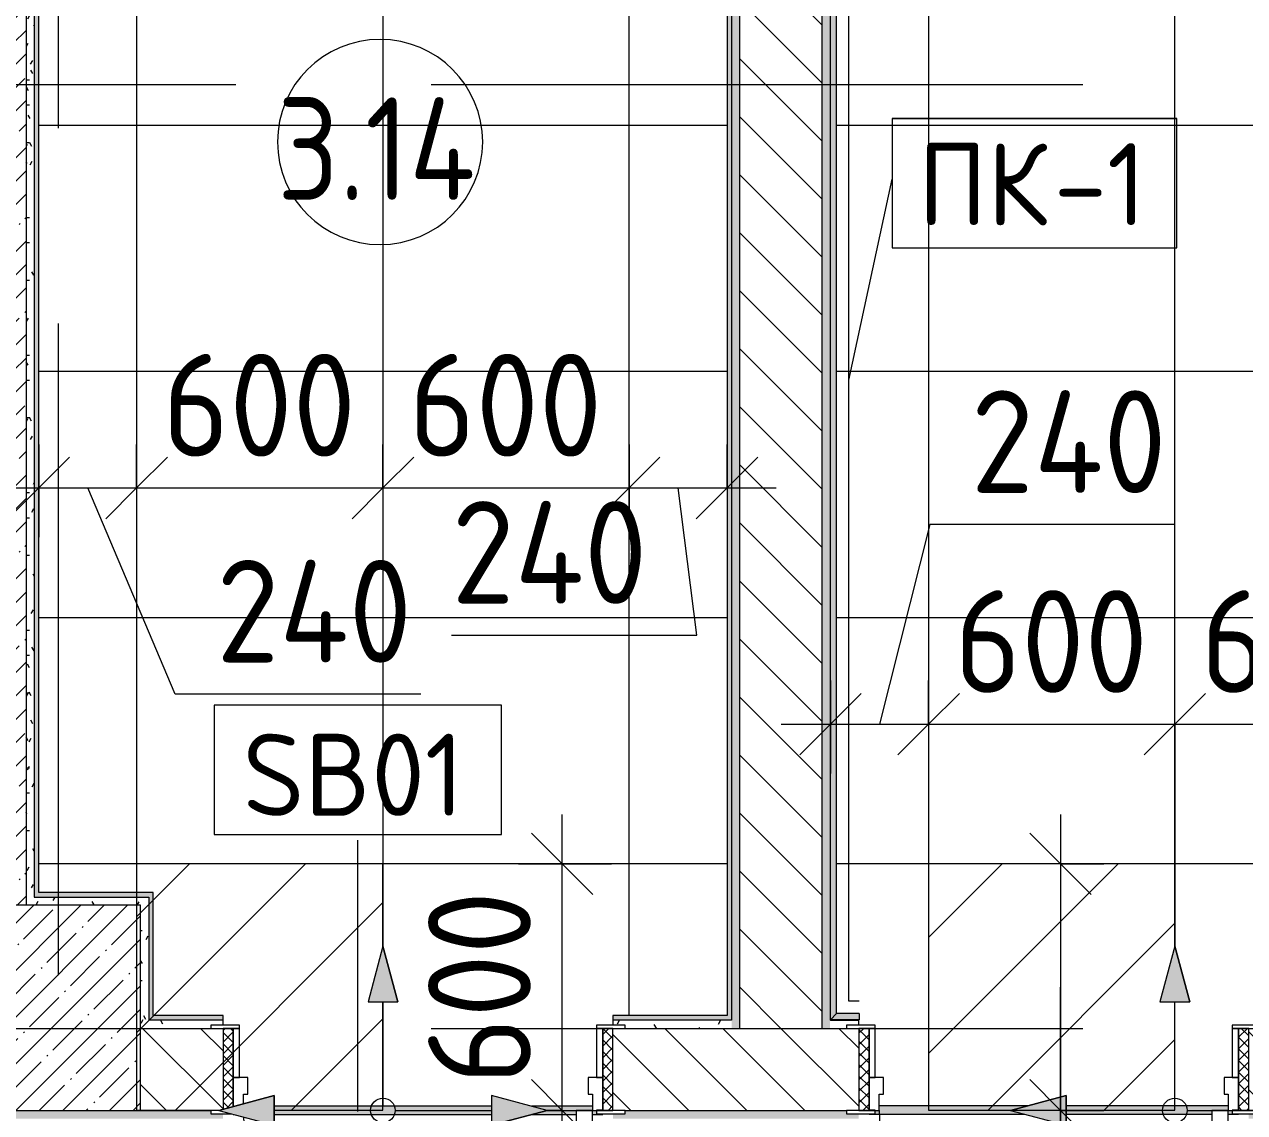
# Model space of a CAD drawing. Header units: millimetres. Extents: x -5368 to 196898, y -8553 to 29000.
# Drawn here: x 13927 to 16900, y 10895 to 13547 of the extents above; entities that cross this region are included whole.
import ezdxf

# ---------------------------------------------------------------- set-up
doc = ezdxf.new("R2010")
doc.units = ezdxf.units.MM
doc.linetypes.add('Осевая', pattern=[3175, 635, -476.25, 1587.5, -476.25])
for name, color, linetype, lineweight in [('A-ANNO-DIMS', 7, 'Continuous', 9), ('A-ANNO-DIMS-100', 7, 'Continuous', 9), ('A-AREA-IDEN', 7, 'Continuous', 9), ('A-DETL', 7, 'Continuous', 9), ('A-DETL-GENF', 7, 'Continuous', 9), ('A-DOOR', 7, 'Continuous', 9), ('A-DOOR-1', 7, 'Continuous', 13), ('A-DOOR-FRAM', 7, 'Continuous', 13), ('A-DOOR-FRAM-1', 7, 'Continuous', 9), ('A-FLOR-HRAL-IDEN', 7, 'Continuous', 9), ('A-FLOR-PATT', 7, 'Continuous', 9), ('A-GENM-IDEN', 7, 'Continuous', 9), ('A-WALL', 7, 'Continuous', 9), ('I-WALL', 7, 'Continuous', 9), ('S-COLS', 7, 'Continuous', 9), ('Ограждение', 7, 'Continuous', 9), ('Оси-2', 7, 'Осевая', 9), ('Поручни', 7, 'Continuous', 9)]:
    doc.layers.add(name, color=color, linetype=linetype, lineweight=lineweight)
for name, color, linetype, lineweight, true_color in [('A-DETL-GENF-2', 7, 'Continuous', 9, 0x004000), ('A-GENM-2', 7, 'Continuous', 9, 0x8000ff), ('A-WALL-1', 9, 'Continuous', 9, 0x808080), ('A-WALL-FNSH-1', 9, 'Continuous', 9, 0x808080), ('I-WALL-2', 9, 'Continuous', 9, 0x808080), ('S-COLS-1', 9, 'Continuous', 9, 0x808080)]:
    doc.layers.add(name, color=color, linetype=linetype, lineweight=lineweight, true_color=true_color)
doc.styles.add('GOST Common', font='GOST_Common.ttf', dxfattribs={"width": 0.9, "height": 250})
doc.styles.add('GOST Common_1', font='GOST_Common.ttf', dxfattribs={"height": 200})
doc.styles.add('ISOCPEUR', font='isocpeur.ttf', dxfattribs={"width": 0.9, "height": 250})
doc.dimstyles.new('ISO-2_5_0_9К_БОЛЬШОЙ_округление', dxfattribs={"dimscale": 304.8, "dimtxt": 248.995294, "dimasz": 0.492126, "dimexe": 0.393701, "dimexo": 0, "dimgap": 0, "dimtad": 1, "dimdec": 0, "dimrnd": 10, "dimzin": 0, "dimdsep": 46, "dimtxsty": 'ISOCPEUR', "dimblk1": 'OBLIQUE', "dimblk2": 'OBLIQUE', "dimsah": 1, "dimcen": 0.09, "dimdle": 0.393701, "dimazin": 0, "dimtfac": 1, "dimtdec": 4, "dimtix": 1, "dimtmove": 1, "dimatfit": 3, "dimfxl": 1, "dimtvp": 1, "dimtolj": 1, "dimtzin": 0, "dimarcsym": 2})
doc.dimstyles.new('ISO-2_5_0_9К_БОЛЬШОЙ_округление_1', dxfattribs={"dimscale": 304.8, "dimtxt": 248.995294, "dimasz": 0.492126, "dimexe": 0.393701, "dimexo": 0, "dimgap": 0, "dimtad": 1, "dimdec": 0, "dimrnd": 10, "dimzin": 0, "dimdsep": 46, "dimtxsty": 'ISOCPEUR', "dimblk1": 'OBLIQUE', "dimblk2": 'OBLIQUE', "dimsah": 1, "dimcen": 0.09, "dimdle": 0.393701, "dimazin": 0, "dimtfac": 1, "dimtdec": 4, "dimtix": 1, "dimtmove": 0, "dimatfit": 3, "dimfxl": 1, "dimtvp": 1, "dimtolj": 1, "dimtzin": 0, "dimarcsym": 2})
pattern_1 = [(135, (0, 0), (-70.71068, -70.71068), [])]
pattern_2 = [(135, (1826.41, 164.685), (-14.14214, -14.14214), []), (225, (1826.41, 164.685), (14.14214, -14.14214), [])]
pattern_3 = [(45, (-296.384, 164.685), (-14.1421, 14.1421), []), (135, (-296.384, 164.685), (-14.1421, -14.1421), [])]
pattern_4 = [(0, (0, 0), (121.92, 30.48), [10.058, -81.382, 10.058, -81.382, -487.68]), (0, (0, 0), (121.92, 30.48), [-182.88, 10.058, -172.822, 10.058, -81.382, -213.36]), (0, (0, 0), (121.92, 30.48), [-457.2, 10.058, -50.902, 10.058, -142.342]), (120, (45.72, 15.24), (-87.356454, 90.345817), [10.058, -81.382, 10.058, -81.382, -487.68]), (120, (45.72, 15.24), (-87.356454, 90.345817), [-182.88, 10.058, -172.822, 10.058, -81.382, -213.36]), (120, (45.72, 15.24), (-87.356454, 90.345817), [-457.2, 10.058, -50.902, 10.058, -142.342]), (240, (60.96, 76.2), (-34.563546, -120.825817), [10.058, -81.382, 10.058, -81.382, -487.68]), (240, (60.96, 76.2), (-34.563546, -120.825817), [-182.88, 10.058, -172.822, 10.058, -81.382, -213.36]), (240, (60.96, 76.2), (-34.563546, -120.825817), [-457.2, 10.058, -50.902, 10.058, -142.342])]
pattern_5 = [(45, (0, 0), (-141.4214, 141.4214), [])]

# ---------------------------------------------------------------- blocks, each defined once
blk = doc.blocks.new('110_Дверь_СКБ_1Ст_Внутренняя1 - Д-7_п__950x2100h_Туалет EW30-32897972-План раскладки напольных покрытий 3 этажа в осях 1-12')
at = {"layer": 'A-DOOR'}
h = blk.add_hatch(dxfattribs=at)
h.set_pattern_fill('FP_17', color=256, style=0, pattern_type=2)
h.set_pattern_definition(pattern_2)
h.paths.add_polyline_path([(487.5, 100), (462.5, 100), (462.5, -100), (487.5, -100)])
at = {"layer": 'A-DOOR-FRAM-1'}
h = blk.add_hatch(dxfattribs=at)
h.set_pattern_fill('FP_18', color=256, style=0, pattern_type=2)
h.set_pattern_definition(pattern_3)
h.paths.add_polyline_path([(-437.5, 100), (-462.5, 100), (-462.5, -100), (-437.5, -100)])
at = {"layer": 'A-DOOR'}
blk.add_arc((-412.5, 100), 850, 360, 90, dxfattribs=at)
at = {"layer": 'A-DOOR-1'}
for p, q in [((-412.5, 950), (-412.5, 100)), ((-372.5, 950), (-412.5, 950)), ((-372.5, 100), (-372.5, 950)), ((-412.5, 100), (-372.5, 100))]:
    blk.add_line(p, q, dxfattribs=at)
at = {"layer": 'A-DOOR-FRAM'}
for p, q in [((-422.5, 108), (-492.5, 108)), ((-492.5, 108), (-492.5, 100)), ((-492.5, 100), (-422.5, 100)), ((-437.5, 100), (-462.5, 100)), ((-462.5, 100), (-462.5, -100)), ((-412.5, 100), (-437.5, 100)), ((-437.5, 100), (-437.5, 20)), ((-437.5, -100), (-437.5, 100)), ((-422.5, 100), (-437.5, 100)), ((-437.5, 100), (-437.5, 99)), ((-437.5, 99), (-422.5, 99)), ((-422.5, 100), (-422.5, 108)), ((-422.5, 99), (-422.5, 100)), ((-412.5, 60), (-412.5, 100)), ((437.5, 100), (437.5, 60)), ((462.5, 100), (437.5, 100)), ((517.5, 108), (447.5, 108)), ((447.5, 108), (447.5, 100)), ((462.5, 100), (447.5, 100)), ((447.5, 100), (447.5, 99)), ((447.5, 100), (517.5, 100)), ((447.5, 99), (462.5, 99)), ((462.5, 20), (462.5, 100)), ((487.5, 100), (462.5, 100)), ((462.5, 100), (462.5, -100)), ((462.5, 99), (462.5, 100)), ((487.5, -100), (487.5, 100)), ((517.5, 100), (517.5, 108)), ((-402.5, 60), (-412.5, 60)), ((-402.5, 20), (-402.5, 60)), ((437.5, 60), (427.5, 60)), ((427.5, 60), (427.5, 20)), ((-437.5, 20), (-402.5, 20)), ((-422.5, 20), (-437.5, 20)), ((-437.5, 20), (-437.5, -100)), ((-422.5, -100), (-422.5, 20)), ((427.5, 20), (462.5, 20)), ((462.5, 20), (447.5, 20)), ((447.5, 20), (447.5, -100)), ((462.5, -100), (462.5, 20)), ((-422.5, -100), (-492.5, -100)), ((-492.5, -100), (-492.5, -108)), ((-492.5, -108), (-422.5, -108)), ((-462.5, -100), (-437.5, -100)), ((-437.5, -100), (-422.5, -100)), ((-422.5, -108), (-422.5, -100)), ((447.5, -100), (462.5, -100)), ((517.5, -100), (447.5, -100)), ((447.5, -100), (447.5, -108)), ((447.5, -108), (517.5, -108)), ((462.5, -100), (487.5, -100)), ((517.5, -108), (517.5, -100))]:
    blk.add_line(p, q, dxfattribs=at)
blk = doc.blocks.new('110_Дверь_СКБ_1Ст_Внутренняя1 - Д-7_п__950x2100h_Туалет-32491181-План раскладки напольных покрытий 3 этажа в осях 1-12')
at = {"layer": 'A-DOOR'}
h = blk.add_hatch(dxfattribs=at)
h.set_pattern_fill('FP_17', color=256, style=0, pattern_type=2)
h.set_pattern_definition(pattern_2)
h.paths.add_polyline_path([(487.5, 97.2), (462.5, 90.5), (462.5, -100), (487.5, -100), (487.5, 63.8)])
at = {"layer": 'A-DOOR-FRAM-1'}
h = blk.add_hatch(dxfattribs=at)
h.set_pattern_fill('FP_18', color=256, style=0, pattern_type=2)
h.set_pattern_definition(pattern_3)
h.paths.add_polyline_path([(-437.5, 100), (-462.5, 100), (-462.5, -100), (-437.5, -100)])
at = {"layer": 'A-DOOR'}
blk.add_arc((-412.5, 100), 850, 1.1176, 90, dxfattribs=at)
at = {"layer": 'A-DOOR-1'}
for p, q in [((-412.5, 950), (-412.5, 100)), ((-372.5, 950), (-412.5, 950)), ((-372.5, 100), (-372.5, 950)), ((-412.5, 100), (-372.5, 100))]:
    blk.add_line(p, q, dxfattribs=at)
at = {"layer": 'A-DOOR-FRAM'}
for p, q in [((-422.5, 108), (-492.5, 108)), ((-492.5, 108), (-492.5, 100)), ((-492.5, 100), (-422.5, 100)), ((-437.5, 100), (-462.5, 100)), ((-462.5, 100), (-462.5, -100)), ((-412.5, 100), (-437.5, 100)), ((-437.5, 100), (-437.5, 20)), ((-437.5, -100), (-437.5, 100)), ((-422.5, 100), (-437.5, 100)), ((-437.5, 100), (-437.5, 99)), ((-437.5, 99), (-422.5, 99)), ((-422.5, 100), (-422.5, 108)), ((-422.5, 99), (-422.5, 100)), ((-412.5, 60), (-412.5, 100)), ((462.5, 20), (462.5, 90.5)), ((462.5, 90.5), (462.5, -100)), ((517.5, 108), (468.1, 108)), ((487.5, -100), (487.5, 97.2)), ((498, 100), (517.5, 100)), ((517.5, 100), (517.5, 108)), ((-402.5, 60), (-412.5, 60)), ((-402.5, 20), (-402.5, 60)), ((437.5, 60), (427.5, 60)), ((427.5, 60), (427.5, 20)), ((437.5, 83.8), (437.5, 60)), ((-437.5, 20), (-402.5, 20)), ((-422.5, 20), (-437.5, 20)), ((-437.5, 20), (-437.5, -100)), ((-422.5, -100), (-422.5, 20)), ((427.5, 20), (462.5, 20)), ((462.5, 20), (447.5, 20)), ((447.5, 20), (447.5, -100)), ((462.5, -100), (462.5, 20)), ((-422.5, -100), (-492.5, -100)), ((-492.5, -100), (-492.5, -108)), ((-492.5, -108), (-422.5, -108)), ((-462.5, -100), (-437.5, -100)), ((-437.5, -100), (-422.5, -100)), ((-422.5, -108), (-422.5, -100)), ((447.5, -100), (462.5, -100)), ((517.5, -100), (447.5, -100)), ((447.5, -100), (447.5, -108)), ((447.5, -108), (517.5, -108)), ((462.5, -100), (487.5, -100)), ((517.5, -108), (517.5, -100))]:
    blk.add_line(p, q, dxfattribs=at)
blk = doc.blocks.new('BSC_Колонна _Прямоугольная - 500х500-V19-План раскладки напольных покрытий 3 этажа в осях 1-12')
at = {"layer": 'S-COLS'}
h = blk.add_hatch(dxfattribs=at)
h.set_pattern_fill('FP_25', color=256, style=0, pattern_type=2)
h.set_pattern_definition([(45, (-13960, -11150), (-57.02463, 57.02463), []), (45, (-13902.975, -11150), (-57.02463, 57.02463), [100.806, -20.161, 3.353, -16.808])])
h.paths.add_polyline_path([(-250, -250), (250, -249), (250, 250), (-250, 250)])
at = {"layer": 'S-COLS-1'}
for p, q in [((240.5, 250), (-250, 250)), ((-250, 250), (-250, -250)), ((250, 250), (240.5, 250)), ((250, -249), (250, 250)), ((-250, -250), (250, -250))]:
    blk.add_line(p, q, dxfattribs=at)
blk = doc.blocks.new('Плинтус - Плинтус керамогранит светло-серый-29857475-План раскладки напольных покрытий 3 этажа в осях 1-12')
at = {"layer": 'A-GENM-2'}
blk.add_hatch(color=256, dxfattribs=at).paths.add_polyline_path([(0, 0), (15, -15), (3117, -15), (3117, 0), (111.9, 0)])
for p, q in [((0, 0), (3117, 0)), ((0, 0), (15, -15)), ((15, -15), (3117, -15)), ((45, -45), (3117, -45))]:
    blk.add_line(p, q, dxfattribs=at)
blk = doc.blocks.new('Плинтус - Плинтус керамогранит светло-серый-29857482-План раскладки напольных покрытий 3 этажа в осях 1-12')
at = {"layer": 'A-GENM-2'}
blk.add_hatch(color=256, dxfattribs=at).paths.add_polyline_path([(70, 0), (0, 0), (0, -15), (55, -15)])
for p, q in [((0, 0), (70, 0)), ((0, -15), (0, 0)), ((0, -15), (55, -15)), ((55, -15), (70, 0)), ((0, -45), (25, -45))]:
    blk.add_line(p, q, dxfattribs=at)
blk = doc.blocks.new('Ограждение - Ограждение-32882164-План раскладки напольных покрытий 3 этажа в осях 1-12')
at = {"layer": 'Ограждение'}
h = blk.add_hatch(color=256, dxfattribs=at)
h.paths.add_polyline_path([(15163.2, 10890), (15271, 10890), (15271, 10900), (15311, 10900), (15311, 10910), (15163.1, 10910), (15200.5, 10900)])
h.paths.add_polyline_path([(15311, 10890), (15336, 10890), (15336, 10892), (15321, 10892), (15321, 10900), (15311, 10900)])
h.paths.add_polyline_path([(14911.1, 10890), (15065.3, 10890), (15065.3, 10910), (14535.7, 10910), (14535.7, 10890)])
at = {"layer": 'Поручни'}
for p, q in [((14436, 10890), (14437.7, 10890)), ((14800.5, 10910), (14535.7, 10910)), ((14535.7, 10890), (15065.3, 10890)), ((15065.3, 10910), (14800.5, 10910)), ((15311, 10910), (15163.1, 10910)), ((15163.2, 10890), (15271, 10890)), ((15311, 10890), (15336, 10890)), ((15336, 10892), (15336, 10890))]:
    blk.add_line(p, q, dxfattribs=at)
blk = doc.blocks.new('Ограждение - Ограждение-32882170-План раскладки напольных покрытий 3 этажа в осях 1-12')
at = {"layer": 'Ограждение'}
h = blk.add_hatch(color=256, dxfattribs=at)
h.paths.add_polyline_path([(16010, 10891), (16363.5, 10891), (16330, 10900), (16371.1, 10911), (16010, 10911), (16010, 10900), (16000, 10900), (16000, 10892), (16000, 10891)])
h.paths.add_polyline_path([(16730, 10891), (16820, 10891), (16820, 10900), (16860, 10900), (16860, 10911), (16465.2, 10911), (16465.2, 10891)])
h.paths.add_polyline_path([(16885, 10891), (16885, 10892), (16870, 10892), (16870, 10900), (16860, 10900), (16860, 10891), (16870, 10891)])
at = {"layer": 'Поручни'}
for p, q in [((16130, 10911), (16010, 10911)), ((16371.1, 10911), (16130, 10911)), ((16730, 10911), (16465.2, 10911)), ((16860, 10911), (16730, 10911)), ((15985, 10891), (16363.5, 10891)), ((16465.2, 10891), (16820, 10891)), ((16860, 10891), (16885, 10891))]:
    blk.add_line(p, q, dxfattribs=at)
blk = doc.blocks.new('Начало раскладки_красным - Начало раскладки_красным-26110621-План раскладки напольных покрытий 3 этажа в осях 1-12')
at = {"layer": 'A-DETL-GENF'}
for points in [[(-36.2, 264.8), (36.2, 264.8), (0, 400)], [(-264.8, -36.2), (-264.8, 36.2), (-400, 0)], [(264.8, -36.2), (400, 0), (264.8, 36.2)]]:
    blk.add_hatch(color=256, dxfattribs=at).paths.add_polyline_path(points)
for p, q in [((0, 400), (-36.2, 264.8)), ((0, 400), (-36.2, 264.8)), ((36.2, 264.8), (0, 400)), ((0, 400), (36.2, 264.8)), ((-36.2, 264.8), (36.2, 264.8)), ((-36.2, 264.8), (36.2, 264.8)), ((0, 30), (0, 264.8)), ((-264.8, 36.2), (-400, 0)), ((-400, 0), (-264.8, 36.2)), ((-264.8, -36.2), (-264.8, 36.2)), ((-264.8, 36.2), (-264.8, -36.2)), ((400, 0), (264.8, 36.2)), ((264.8, 36.2), (264.8, -36.2)), ((400, 0), (264.8, 36.2)), ((264.8, 36.2), (264.8, -36.2)), ((-400, 0), (-264.8, -36.2)), ((-400, 0), (-264.8, -36.2)), ((-30, 0), (-264.8, 0)), ((30, 0), (264.8, 0)), ((400, 0), (264.8, -36.2)), ((264.8, -36.2), (400, 0))]:
    blk.add_line(p, q, dxfattribs=at)
blk.add_circle((0, 0), 30, dxfattribs=at)
blk = doc.blocks.new('Марка_Помещения - Номер-25198446-План раскладки напольных покрытий 3 этажа в осях 1-12')
at = {"layer": 'A-AREA-IDEN'}
for start, end in [(360, 180), (180, 360)]:
    blk.add_arc((0, 0), 2.5, start, end, dxfattribs=at)
blk = doc.blocks.new('DIMBLOCK26-План раскладки напольных покрытий 3 этажа в осях 1-12')
at = {"layer": 'A-ANNO-DIMS-100'}
for p, q in [((16132.9, 12328), (16010.5, 11841.2)), ((16730.9, 12328), (16132.9, 12328)), ((15891, 11947.3), (15891, 11721.2)), ((15891, 11841.2), (15891, 11947.3)), ((16130, 11947.3), (16130, 11721.2)), ((16130, 11841.2), (16130, 11947.3)), ((15771, 11841.2), (16130, 11841.2))]:
    blk.add_line(p, q, dxfattribs=at)
at = {"layer": 'A-ANNO-DIMS-100', "lineweight": 20}
for p, q in [((15891, 11841.2), (15966, 11916.2)), ((16130, 11841.2), (16205, 11916.2)), ((15891, 11841.2), (15816, 11766.2)), ((16130, 11841.2), (16055, 11766.2))]:
    blk.add_line(p, q, dxfattribs=at)
at = {"layer": 'A-ANNO-DIMS-100', "color": 0, "insert": (16232.9, 12654.6), "char_height": 250, "width": 597.589, "attachment_point": 1, "line_spacing_factor": 1.149209, "style": 'ISOCPEUR'}
blk.add_mtext('240', dxfattribs=at)
blk = doc.blocks.new('_Oblique')
at = {"color": 0, "linetype": 'ByBlock', "lineweight": -2}
blk.add_line((-0.5, -0.5), (0.5, 0.5), dxfattribs=at)
blk = doc.blocks.new('DIMBLOCK27-План раскладки напольных покрытий 3 этажа в осях 1-12')
at = {"layer": 'A-ANNO-DIMS-100'}
for p, q in [((16730, 11300), (16730, 11961.2)), ((16130, 11947.3), (16130, 11721.2)), ((16130, 11841.2), (16130, 11947.3)), ((16130, 11841.2), (16730, 11841.2)), ((16730, 11841.2), (16730, 11300))]:
    blk.add_line(p, q, dxfattribs=at)
at = {"layer": 'A-ANNO-DIMS-100', "lineweight": 20}
for p, q in [((16130, 11841.2), (16205, 11916.2)), ((16730, 11841.2), (16805, 11916.2)), ((16130, 11841.2), (16055, 11766.2)), ((16730, 11841.2), (16655, 11766.2))]:
    blk.add_line(p, q, dxfattribs=at)
at = {"layer": 'A-ANNO-DIMS-100', "color": 0, "insert": (16193, 12167.8), "char_height": 250, "width": 568.858, "attachment_point": 1, "line_spacing_factor": 1.149209, "style": 'ISOCPEUR'}
blk.add_mtext('600', dxfattribs=at)
blk = doc.blocks.new('DIMBLOCK28-План раскладки напольных покрытий 3 этажа в осях 1-12')
at = {"layer": 'A-ANNO-DIMS-100'}
for p, q in [((16730, 11300), (16730, 11961.2)), ((17330, 11947.3), (17330, 11721.2)), ((17330, 11841.2), (17330, 11947.3)), ((16730, 11841.2), (17450, 11841.2)), ((16730, 11841.2), (16730, 11300))]:
    blk.add_line(p, q, dxfattribs=at)
at = {"layer": 'A-ANNO-DIMS-100', "lineweight": 20}
for p, q in [((16730, 11841.2), (16805, 11916.2)), ((17330, 11841.2), (17405, 11916.2)), ((16730, 11841.2), (16655, 11766.2)), ((17330, 11841.2), (17255, 11766.2))]:
    blk.add_line(p, q, dxfattribs=at)
at = {"layer": 'A-ANNO-DIMS-100', "color": 0, "insert": (16793, 12167.8), "char_height": 250, "width": 568.858, "attachment_point": 1, "line_spacing_factor": 1.149209, "style": 'ISOCPEUR'}
blk.add_mtext('600', dxfattribs=at)
blk = doc.blocks.new('DIMBLOCK29-План раскладки напольных покрытий 3 этажа в осях 1-12')
at = {"layer": 'A-ANNO-DIMS-100'}
for p, q in [((16451.4, 11621), (16451.4, 10780)), ((16557.4, 11501), (16331.4, 11501)), ((16451.4, 11501), (16557.4, 11501)), ((16451.4, 10926.3), (16451.4, 11200.5)), ((16451.4, 10352.3), (16451.4, 10926.3)), ((16557.4, 10900), (16331.4, 10900)), ((16451.4, 10900), (16557.4, 10900))]:
    blk.add_line(p, q, dxfattribs=at)
at = {"layer": 'A-ANNO-DIMS-100', "lineweight": 20}
for p, q in [((16451.4, 11501), (16376.4, 11576)), ((16451.4, 11501), (16526.4, 11426)), ((16451.4, 10900), (16376.4, 10975)), ((16451.4, 10900), (16526.4, 10825))]:
    blk.add_line(p, q, dxfattribs=at)
at = {"layer": 'A-ANNO-DIMS-100', "color": 0, "insert": (16124.7, 10352.3), "char_height": 250, "width": 568.858, "attachment_point": 1, "rotation": 90, "line_spacing_factor": 1.149209, "style": 'ISOCPEUR'}
blk.add_mtext('600', dxfattribs=at)
blk = doc.blocks.new('DIMBLOCK30-План раскладки напольных покрытий 3 этажа в осях 1-12')
at = {"layer": 'A-ANNO-DIMS-100'}
for p, q in [((13962, 12523.1), (13962, 12297)), ((13962, 12417), (13962, 12523.1)), ((14200.5, 12523.1), (14200.5, 12297)), ((14200.5, 12417), (14200.5, 12523.1)), ((13842, 12417), (14200.5, 12417)), ((14294.5, 11914.8), (14081.2, 12417)), ((14892.5, 11914.8), (14294.5, 11914.8))]:
    blk.add_line(p, q, dxfattribs=at)
at = {"layer": 'A-ANNO-DIMS-100', "lineweight": 20}
for p, q in [((13962, 12417), (14037, 12492)), ((14200.5, 12417), (14275.5, 12492)), ((13962, 12417), (13887, 12342)), ((14200.5, 12417), (14125.5, 12342))]:
    blk.add_line(p, q, dxfattribs=at)
at = {"layer": 'A-ANNO-DIMS-100', "color": 0, "insert": (14394.5, 12241.4), "char_height": 250, "width": 597.589, "attachment_point": 1, "line_spacing_factor": 1.149209, "style": 'ISOCPEUR'}
blk.add_mtext('240', dxfattribs=at)
blk = doc.blocks.new('DIMBLOCK31-План раскладки напольных покрытий 3 этажа в осях 1-12')
at = {"layer": 'A-ANNO-DIMS-100'}
for p, q in [((14200.5, 12523.1), (14200.5, 12297)), ((14200.5, 12417), (14200.5, 12523.1)), ((14800.5, 12523.1), (14800.5, 12297)), ((14800.5, 12417), (14800.5, 12523.1)), ((14200.5, 12417), (14800.5, 12417))]:
    blk.add_line(p, q, dxfattribs=at)
at = {"layer": 'A-ANNO-DIMS-100', "lineweight": 20}
for p, q in [((14200.5, 12417), (14275.5, 12492)), ((14800.5, 12417), (14875.5, 12492)), ((14200.5, 12417), (14125.5, 12342)), ((14800.5, 12417), (14725.5, 12342))]:
    blk.add_line(p, q, dxfattribs=at)
at = {"layer": 'A-ANNO-DIMS-100', "color": 0, "insert": (14263.5, 12743.6), "char_height": 250, "width": 568.858, "attachment_point": 1, "line_spacing_factor": 1.149209, "style": 'ISOCPEUR'}
blk.add_mtext('600', dxfattribs=at)
blk = doc.blocks.new('DIMBLOCK32-План раскладки напольных покрытий 3 этажа в осях 1-12')
at = {"layer": 'A-ANNO-DIMS-100'}
for p, q in [((14800.5, 12523.1), (14800.5, 12297)), ((14800.5, 12417), (14800.5, 12523.1)), ((15400.5, 12523.1), (15400.5, 12297)), ((15400.5, 12417), (15400.5, 12523.1)), ((14800.5, 12417), (15400.5, 12417))]:
    blk.add_line(p, q, dxfattribs=at)
at = {"layer": 'A-ANNO-DIMS-100', "lineweight": 20}
for p, q in [((14800.5, 12417), (14875.5, 12492)), ((15400.5, 12417), (15475.5, 12492)), ((14800.5, 12417), (14725.5, 12342)), ((15400.5, 12417), (15325.5, 12342))]:
    blk.add_line(p, q, dxfattribs=at)
at = {"layer": 'A-ANNO-DIMS-100', "color": 0, "insert": (14863.5, 12743.6), "char_height": 250, "width": 568.858, "attachment_point": 1, "line_spacing_factor": 1.149209, "style": 'ISOCPEUR'}
blk.add_mtext('600', dxfattribs=at)
blk = doc.blocks.new('DIMBLOCK33-План раскладки напольных покрытий 3 этажа в осях 1-12')
at = {"layer": 'A-ANNO-DIMS-100'}
for p, q in [((15400.5, 12523.1), (15400.5, 12297)), ((15400.5, 12417), (15400.5, 12523.1)), ((15639, 12523.1), (15639, 12297)), ((15639, 12417), (15639, 12523.1)), ((15400.5, 12417), (15759, 12417)), ((15565.7, 12058.2), (15519.7, 12417)), ((14967.7, 12058.2), (15565.7, 12058.2))]:
    blk.add_line(p, q, dxfattribs=at)
at = {"layer": 'A-ANNO-DIMS-100', "lineweight": 20}
for p, q in [((15400.5, 12417), (15475.5, 12492)), ((15639, 12417), (15714, 12492)), ((15400.5, 12417), (15325.5, 12342)), ((15639, 12417), (15564, 12342))]:
    blk.add_line(p, q, dxfattribs=at)
at = {"layer": 'A-ANNO-DIMS-100', "color": 0, "insert": (14967.7, 12384.8), "char_height": 250, "width": 597.589, "attachment_point": 1, "line_spacing_factor": 1.149209, "style": 'ISOCPEUR'}
blk.add_mtext('240', dxfattribs=at)
blk = doc.blocks.new('DIMBLOCK34-План раскладки напольных покрытий 3 этажа в осях 1-12')
at = {"layer": 'A-ANNO-DIMS-100'}
for p, q in [((15237.2, 10780), (15237.2, 11621)), ((15131.2, 11501), (15357.2, 11501)), ((15237.2, 11501), (15131.2, 11501)), ((15200.5, 10900), (15357.2, 10900)), ((15237.2, 10900), (15200.5, 10900))]:
    blk.add_line(p, q, dxfattribs=at)
at = {"layer": 'A-ANNO-DIMS-100', "lineweight": 20}
for p, q in [((15237.2, 11501), (15162.2, 11576)), ((15237.2, 11501), (15312.2, 11426)), ((15237.2, 10900), (15162.2, 10975)), ((15237.2, 10900), (15312.2, 10825))]:
    blk.add_line(p, q, dxfattribs=at)
at = {"layer": 'A-ANNO-DIMS-100', "color": 0, "insert": (14910.6, 10963.5), "char_height": 250, "width": 568.858, "attachment_point": 1, "rotation": 90, "line_spacing_factor": 1.149209, "style": 'ISOCPEUR'}
blk.add_mtext('600', dxfattribs=at)
blk = doc.blocks.new('Mark Reiling - Mark Reiling-26174330-План раскладки напольных покрытий 3 этажа в осях 1-12')
at = {"layer": 'A-GENM-IDEN'}
for p, q in [((-3.47, 1.49), (-3.47, -1.663)), ((-3.47, 1.49), (3.47, 1.49)), ((3.47, 1.49), (-3.47, 1.49)), ((-3.47, 1.49), (-3.47, -1.663)), ((3.47, -1.663), (3.47, 1.49)), ((3.47, -1.663), (3.47, 1.49)), ((-3.47, -1.663), (3.47, -1.663)), ((-3.47, -1.663), (3.47, -1.663))]:
    blk.add_line(p, q, dxfattribs=at)
blk = doc.blocks.new('М_ограждение1 - Типоразмер-32868623-План раскладки напольных покрытий 3 этажа в осях 1-12')
at = {"layer": 'A-FLOR-HRAL-IDEN'}
for p, q in [((3.352, 1.797), (-3.648, 1.797)), ((-3.648, 1.797), (-3.648, -1.359)), ((3.352, -1.359), (3.352, 1.797)), ((-3.648, -1.359), (3.352, -1.359))]:
    blk.add_line(p, q, dxfattribs=at)

msp = doc.modelspace()

# ---------------------------------------------------------------- hatches: boundary and pattern name
at = {"layer": 'A-DETL-GENF-2'}
h = msp.add_hatch(dxfattribs=at)
h.set_pattern_fill('FP_46', color=256, style=0, pattern_type=2)
h.set_pattern_definition(pattern_5)
h.paths.add_polyline_path([(14764.3, 10901), (14800.5, 10901), (14800.5, 11164.8), (14764.3, 11164.8), (14800.5, 11300), (14800.5, 11501), (14200.5, 11501), (14200.5, 10901), (14404.2, 10901), (14535.7, 10936.2), (14535.7, 10901)])
h = msp.add_hatch(dxfattribs=at)
h.set_pattern_fill('FP_46', color=256, style=0, pattern_type=2)
h.set_pattern_definition(pattern_5)
h.paths.add_polyline_path([(16730, 10901), (16730, 11164.8), (16693.8, 11164.8), (16730, 11300), (16730, 11501), (16130, 11501), (16130, 10901), (16333.7, 10901), (16465.2, 10936.2), (16465.2, 10901), (16693.8, 10901)])
at = {"layer": 'A-FLOR-PATT'}
h = msp.add_hatch(dxfattribs=at)
h.set_pattern_fill('FP_38', color=256, style=0, pattern_type=2)
h.set_pattern_definition([(270, (17930, 12701), (600, 4e-14), []), (0, (17930, 12701), (0, 600), [])])
h.paths.add_polyline_path([(16330, 10911), (16371.1, 10911), (16465.2, 10936.2), (16465.2, 10911), (16860, 10911.6), (16860, 10940), (16850, 10940), (16850, 10980), (16870, 10980), (16870, 11108), (16910, 11108), (16910, 11120), (16990, 11121), (16990, 11500), (18810, 11501), (18809, 11501), (16989, 11500), (16989, 11120.2), (16911.8, 11120.2), (16911.8, 11135.2), (16974, 11135.2), (16974, 11516), (18794, 11516), (18794, 12008.1), (19954, 12008.1), (19954, 13889), (18599.3, 13889), (18599.3, 14569), (18079.3, 14569), (18079.3, 14949), (16922, 14949), (16922, 14238), (15906, 14238), (15906, 11136), (15961, 11136), (15960, 11121), (15891, 11121), (15891, 14249), (16911, 14250), (16910, 14250), (15890, 14249), (15891, 11120), (15960, 11120), (15960, 11108), (16000, 11108), (16000, 10980), (16020, 10980), (16020, 10940), (16010, 10940), (16010, 10911), (16284.6, 10911)])
h.paths.add_polyline_path([(16766.2, 11164.8), (16693.8, 11164.8), (16730, 11300)])
h = msp.add_hatch(dxfattribs=at)
h.set_pattern_fill('FP_37', color=256, style=0, pattern_type=2)
h.set_pattern_definition([(270, (14800.5, 12701), (600, 4e-14), []), (0, (14800.5, 12701), (0, 600), [])])
h.paths.add_polyline_path([(15163.1, 10910), (15311, 10910), (15311, 10940), (15301, 10940), (15301, 10980), (15321, 10980), (15321, 11108), (15361, 11108), (15361, 11131), (15639, 11131), (15639, 14239), (13962, 14239), (13962, 11431), (14241, 11431), (14241, 11131), (14411, 11131), (14411, 11108), (14451, 11108), (14451, 10980), (14471, 10980), (14471, 10940), (14461, 10940), (14461, 10916.2), (14535.7, 10936.2), (14535.7, 10910), (15065.3, 10910), (15065.3, 10936.2)])
h.paths.add_polyline_path([(14836.7, 11164.8), (14764.3, 11164.8), (14800.5, 11300), (14818.5, 11232.9)])
at = {"layer": 'I-WALL'}
h = msp.add_hatch(dxfattribs=at)
h.set_pattern_fill('FP_10', color=256, style=0, pattern_type=2)
h.set_pattern_definition(pattern_1)
h.paths.add_polyline_path([(15670, 11100), (15870, 11100), (15870, 14980), (15670, 14980), (15670, 11232.9)])
h = msp.add_hatch(dxfattribs=at)
h.set_pattern_fill('FP_12', color=256, style=0, pattern_type=2)
h.set_pattern_definition([(45, (0, 0), (-57.02463, 57.02463), []), (45, (57.025, 0), (-57.02463, 57.02463), [100.806, -20.161, 3.353, -16.808])])
h.paths.add_polyline_path([(13711, 11400), (13931, 11400), (13931, 14600), (13711, 14600), (13711, 11760.5)])
for points in [[(13962, 11420), (13962, 14239), (13951, 14239), (13951, 11420)], [(15639, 11131), (15650, 11131), (15650, 14239), (15639, 14239), (15639, 11232.9)], [(14230, 11420), (14241, 11420), (14241, 11431), (13962, 11431), (13962, 11420), (14224.3, 11420)], [(14230, 11120), (14241, 11120), (14241, 11420), (14230, 11420), (14230, 11232.9)]]:
    msp.add_hatch(color=256, dxfattribs=at).paths.add_polyline_path(points)
h = msp.add_hatch(color=256, dxfattribs=at)
h.paths.add_polyline_path([(15650, 11120), (15650, 11131), (15361, 11131), (15361, 11120), (15597.8, 11120)])
h.paths.add_polyline_path([(14411, 11120), (14411, 11131), (14241, 11131), (14241, 11120)])
h = msp.add_hatch(dxfattribs=at)
h.set_pattern_fill('FP_10', color=256, style=0, pattern_type=2)
h.set_pattern_definition(pattern_1)
h.paths.add_polyline_path([(19710, 10900), (19710, 11100), (16910, 11100), (16910, 10900), (16994.8, 10900), (16994.8, 10936.2), (17130, 10900), (19031.6, 10900)])
h.paths.add_polyline_path([(15941.2, 10900), (15960, 10900), (15960, 11100), (15361, 11100), (15361, 10900), (15930, 10900)])
h.paths.add_polyline_path([(14400.5, 10900), (14411, 10902.8), (14411, 11100), (14210, 11100), (14210, 10900), (14381, 10900)])
at = {"layer": 'I-WALL-2'}
h = msp.add_hatch(dxfattribs=at)
h.set_pattern_fill('FP_36', color=256, style=0, pattern_type=2)
h.set_pattern_definition(pattern_4)
h.paths.add_polyline_path([(13931, 11400), (13951, 11400), (13951, 14250), (13931, 14250), (13931, 11760.5)])
h = msp.add_hatch(dxfattribs=at)
h.set_pattern_fill('FP_36', color=256, style=0, pattern_type=2)
h.set_pattern_definition(pattern_4)
h.paths.add_polyline_path([(15670, 11100), (15670, 14270), (15650, 14270), (15650, 11100)])
h = msp.add_hatch(dxfattribs=at)
h.set_pattern_fill('FP_36', color=256, style=0, pattern_type=2)
h.set_pattern_definition(pattern_4)
h.paths.add_polyline_path([(15870, 11100), (15890, 11100), (15890, 14250), (15870, 14250), (15870, 11232.9)])
h = msp.add_hatch(dxfattribs=at)
h.set_pattern_fill('FP_36', color=256, style=0, pattern_type=2)
h.set_pattern_definition(pattern_4)
h.paths.add_polyline_path([(13951, 11400), (14230, 11400), (14230, 11420), (13951, 11420)])
h = msp.add_hatch(dxfattribs=at)
h.set_pattern_fill('FP_36', color=256, style=0, pattern_type=2)
h.set_pattern_definition(pattern_4)
h.paths.add_polyline_path([(14230, 11100), (14230, 11400), (14210, 11400), (14210, 11100), (14224.3, 11100)])
h = msp.add_hatch(dxfattribs=at)
h.set_pattern_fill('FP_36', color=256, style=0, pattern_type=2)
h.set_pattern_definition(pattern_4)
h.paths.add_polyline_path([(15650, 11100), (15650, 11120), (15361, 11120), (15361, 11108), (15391, 11108), (15391, 11100), (15597.8, 11100)])
h.paths.add_polyline_path([(14230, 11100), (14381, 11100), (14381, 11108), (14411, 11108), (14411, 11120), (14230, 11120)])
h = msp.add_hatch(dxfattribs=at)
h.set_pattern_fill('FP_36', color=256, style=0, pattern_type=2)
h.set_pattern_definition(pattern_4)
h.paths.add_polyline_path([(16971.4, 11100), (17010, 11100), (17010, 11120), (16910, 11120), (16910, 11108), (16940, 11107.5), (16940, 11100)])
h.paths.add_polyline_path([(15930, 11100), (15930, 11108), (15960, 11108), (15960, 11120), (15890, 11120), (15890, 11100)])
h = msp.add_hatch(dxfattribs=at)
h.set_pattern_fill('FP_36', color=256, style=0, pattern_type=2)
h.set_pattern_definition(pattern_4)
h.paths.add_polyline_path([(20230, 10880), (20230, 10900), (17130, 10900), (17055.4, 10880), (20210, 10880)])
h.paths.add_polyline_path([(16994.8, 10880), (16994.8, 10900), (16940, 10900), (16940, 10892), (16910, 10892), (16910, 10880), (16971.4, 10880)])
h.paths.add_polyline_path([(15941.2, 10880), (15960, 10880), (15960, 10892), (15930, 10892), (15930, 10900), (15391, 10900), (15391, 10892), (15361, 10892), (15361, 10880), (15930, 10880)])
h.paths.add_polyline_path([(14381, 10880), (14411, 10880), (14411, 10892), (14381, 10892), (14381, 10900), (12961.3, 10900), (12961.3, 10880), (14224.3, 10880)])

# ---------------------------------------------------------------- linework, layer by layer
at = {"layer": 'A-DETL'}
for p, q in [((14800.5, 11501), (14200.5, 11501)), ((14200.5, 11501), (14200.5, 10901)), ((14800.5, 11300), (14800.5, 11501)), ((16730, 11501), (16130, 11501)), ((16130, 11501), (16130, 10901)), ((16730, 11300), (16730, 11501)), ((14800.5, 10901), (14800.5, 11164.8)), ((16730, 10901), (16730, 11164.8)), ((14200.5, 10901), (14404.2, 10901)), ((14535.7, 10901), (14800.5, 10901)), ((16130, 10901), (16333.7, 10901)), ((16465.2, 10901), (16730, 10901))]:
    msp.add_line(p, q, dxfattribs=at)
at = {"layer": 'A-FLOR-HRAL-IDEN'}
msp.add_line((14739.1, 10897.4), (14739.1, 11558.4), dxfattribs=at)
at = {"layer": 'A-GENM-IDEN'}
msp.add_line((15936, 12679.5), (16041.3, 13169.5), dxfattribs=at)
at = {"layer": 'A-WALL'}
for p, q in [((15870, 14980), (15870, 11100)), ((13931, 14600), (13931, 11400)), ((13951, 14250), (13951, 11420)), ((15650, 14250), (15650, 11120)), ((15890, 14250), (15890, 11120)), ((13951, 11420), (14230, 11420)), ((14230, 11400), (14230, 11120)), ((14411, 11120), (14230, 11120)), ((14210, 11100), (14381, 11100)), ((15391, 11100), (15670, 11100)), ((15870, 11100), (15930, 11100)), ((14210, 10900), (14381, 10900)), ((15391, 10900), (15930, 10900))]:
    msp.add_line(p, q, dxfattribs=at)
at = {"layer": 'A-WALL-1'}
for p, q in [((15670, 11100), (15670, 14980)), ((14411, 11108), (14411, 11120)), ((15650, 11120), (15361, 11120)), ((15361, 11120), (15361, 11108)), ((15891, 11120), (15890, 11120)), ((15960, 11108), (15960, 11120))]:
    msp.add_line(p, q, dxfattribs=at)
at = {"layer": 'A-WALL-FNSH-1'}
for p, q in [((13962, 11431), (13962, 14239)), ((15639, 14239), (15639, 11131)), ((15891, 11121), (15891, 14238)), ((14241, 11431), (13962, 11431)), ((14230, 11420), (14230, 11400)), ((14241, 11131), (14241, 11431)), ((14411, 11131), (14241, 11131)), ((14411, 11120), (14411, 11131)), ((15639, 11131), (15361, 11131)), ((15361, 11131), (15361, 11120)), ((15960, 11121), (15891, 11121)), ((15891, 11120), (15960, 11120)), ((15960, 11120), (15960, 11121))]:
    msp.add_line(p, q, dxfattribs=at)
at = {"layer": 'Оси-2'}
for p, q in [((14010, 593.7), (14010, 24898.1)), ((-2068.1, 13400), (35660, 13400)), ((-2068.1, 11100), (36260, 11100))]:
    msp.add_line(p, q, dxfattribs=at)

# ---------------------------------------------------------------- block references
at = {"layer": 'A-AREA-IDEN', "xscale": 99.99999999999993, "yscale": 99.99999999999993, "zscale": 99.99999999999993}
msp.add_blockref('Марка_Помещения - Номер-25198446-План раскладки напольных покрытий 3 этажа в осях 1-12', (14793.6, 13260), dxfattribs=at)
at = {"layer": 'A-DETL-GENF'}
for p in [(14800.5, 10900), (16730, 10900)]:
    msp.add_blockref('Начало раскладки_красным - Начало раскладки_красным-26110621-План раскладки напольных покрытий 3 этажа в осях 1-12', p, dxfattribs=at)
at = {"layer": 'A-DOOR', "rotation": 180}
for name, p in [('110_Дверь_СКБ_1Ст_Внутренняя1 - Д-7_п__950x2100h_Туалет-32491181-План раскладки напольных покрытий 3 этажа в осях 1-12', (14898.5, 11000)), ('110_Дверь_СКБ_1Ст_Внутренняя1 - Д-7_п__950x2100h_Туалет EW30-32897972-План раскладки напольных покрытий 3 этажа в осях 1-12', (16447.5, 11000))]:
    msp.add_blockref(name, p, dxfattribs=at)
at = {"layer": 'A-FLOR-HRAL-IDEN', "xscale": 99.99999999999993, "yscale": 99.99999999999993, "zscale": 99.99999999999993}
msp.add_blockref('М_ограждение1 - Типоразмер-32868623-План раскладки напольных покрытий 3 этажа в осях 1-12', (14754, 11708.2), dxfattribs=at)
at = {"layer": 'A-GENM-2'}
for name, p, rotation in [('Плинтус - Плинтус керамогранит светло-серый-29857475-План раскладки напольных покрытий 3 этажа в осях 1-12', (15891, 11121), 89.99999999999991), ('Плинтус - Плинтус керамогранит светло-серый-29857482-План раскладки напольных покрытий 3 этажа в осях 1-12', (15961, 11121), 180)]:
    msp.add_blockref(name, p, dxfattribs=dict(at, rotation=rotation))
at = {"layer": 'A-GENM-IDEN', "xscale": 99.99999999999993, "yscale": 99.99999999999993, "zscale": 99.99999999999993}
msp.add_blockref('Mark Reiling - Mark Reiling-26174330-План раскладки напольных покрытий 3 этажа в осях 1-12', (16388.3, 13168), dxfattribs=at)
at = {"layer": 'S-COLS'}
msp.add_blockref('BSC_Колонна _Прямоугольная - 500х500-V19-План раскладки напольных покрытий 3 этажа в осях 1-12', (13960, 11150), dxfattribs=at)
at = {"layer": 'Поручни'}
for name in ['Ограждение - Ограждение-32882170-План раскладки напольных покрытий 3 этажа в осях 1-12', 'Ограждение - Ограждение-32882164-План раскладки напольных покрытий 3 этажа в осях 1-12']:
    msp.add_blockref(name, (0, 0), dxfattribs=at)

# ---------------------------------------------------------------- texts
at = {"layer": 'A-AREA-IDEN', "insert": (14542.8, 13368.6), "char_height": 250, "width": 627.721, "attachment_point": 1, "style": 'GOST Common'}
msp.add_mtext('3.14', dxfattribs=at)
at = {"layer": 'A-FLOR-HRAL-IDEN', "insert": (14458.7, 11818), "char_height": 200, "width": 697.468, "attachment_point": 1, "style": 'GOST Common_1'}
msp.add_mtext('SB01', dxfattribs=at)
at = {"layer": 'A-GENM-IDEN', "char_height": 200, "attachment_point": 1, "style": 'GOST Common_1'}
for s, insert, width in [('ПК', (16104.2, 13257.1), 400.844), ('-1', (16435, 13257.1), 296.624)]:
    msp.add_mtext(s, dxfattribs=dict(at, insert=insert, width=width))

# ---------------------------------------------------------------- dimensions: what is measured, and where the dimension line sits
at = {"layer": 'A-ANNO-DIMS'}
for base, p1, p2, override, picture, middle in [((14800.5, 12417), (14200.5, 12523.1), (14800.5, 12523.1), {"dimpost": '<>', "dimfxl": 600}, 'DIMBLOCK31-План раскладки напольных покрытий 3 этажа в осях 1-12', (14500.5, 12542)), ((15400.5, 12417), (14800.5, 12523.1), (15400.5, 12523.1), {"dimpost": '<>', "dimfxl": 600}, 'DIMBLOCK32-План раскладки напольных покрытий 3 этажа в осях 1-12', (15100.5, 12542)), ((16730, 11841.2), (16130, 11947.3), (16730, 11300), {"dimpost": '<>', "dimfxl": 882.582123}, 'DIMBLOCK27-План раскладки напольных покрытий 3 этажа в осях 1-12', (16430, 11966.2)), ((17330, 11841.2), (16730, 11300), (17330, 11947.3), {"dimpost": '<>', "dimfxl": 882.582123}, 'DIMBLOCK28-План раскладки напольных покрытий 3 этажа в осях 1-12', (17030, 11966.2))]:
    dim = msp.add_linear_dim(base=base, p1=p1, p2=p2, dimstyle='ISO-2_5_0_9К_БОЛЬШОЙ_округление_1', override=override, dxfattribs=at)
    dim.commit()
    dim.dimension.update_dxf_attribs({"geometry": picture, "text_midpoint": middle})
for base, p1, p2, override, picture, middle in [((16130, 11841.2), (15891, 11947.3), (16130, 11947.3), {"dimpost": '<>', "dimfxl": 238.999997}, 'DIMBLOCK26-План раскладки напольных покрытий 3 этажа в осях 1-12', (16531.7, 12487.9)), ((14200.4848, 12417.0093), (13961.9697, 12523.0753), (14200.4848, 12523.0753), {"dimpost": '<>', "dimfxl": 238.515156}, 'DIMBLOCK30-План раскладки напольных покрытий 3 этажа в осях 1-12', (14693.2835, 12074.702)), ((15639, 12417.0093), (15400.4848, 12523.0753), (15639, 12523.0753), {"dimpost": '<>', "dimfxl": 238.515156}, 'DIMBLOCK33-План раскладки напольных покрытий 3 этажа в осях 1-12', (15266.4752, 12218.13))]:
    dim = msp.add_linear_dim(base=base, p1=p1, p2=p2, dimstyle='ISO-2_5_0_9К_БОЛЬШОЙ_округление', override=override, dxfattribs=at)
    dim.commit()
    dim.dimension.update_dxf_attribs({"geometry": picture, "text_midpoint": middle, "dimtype": 160})
dim = msp.add_linear_dim(base=(15237.2, 11501), p1=(15200.5, 10900), p2=(15131.2, 11501), angle=90, dimstyle='ISO-2_5_0_9К_БОЛЬШОЙ_округление_1', override={"dimpost": '<>', "dimfxl": 604.984229}, dxfattribs=at)
dim.commit()
dim.dimension.update_dxf_attribs({"geometry": 'DIMBLOCK34-План раскладки напольных покрытий 3 этажа в осях 1-12', "text_midpoint": (15112.2, 11200.5)})
dim = msp.add_linear_dim(base=(16451.4, 10900), p1=(16557.4, 11501), p2=(16557.4, 10900), angle=90, dimstyle='ISO-2_5_0_9К_БОЛЬШОЙ_округление', override={"dimpost": '<>', "dimfxl": 601.000011}, dxfattribs=at)
dim.commit()
dim.dimension.update_dxf_attribs({"geometry": 'DIMBLOCK29-План раскладки напольных покрытий 3 этажа в осях 1-12', "text_midpoint": (16291.4, 10636.7), "dimtype": 160, "text_rotation": 90})

doc.saveas('drawing.dxf')
